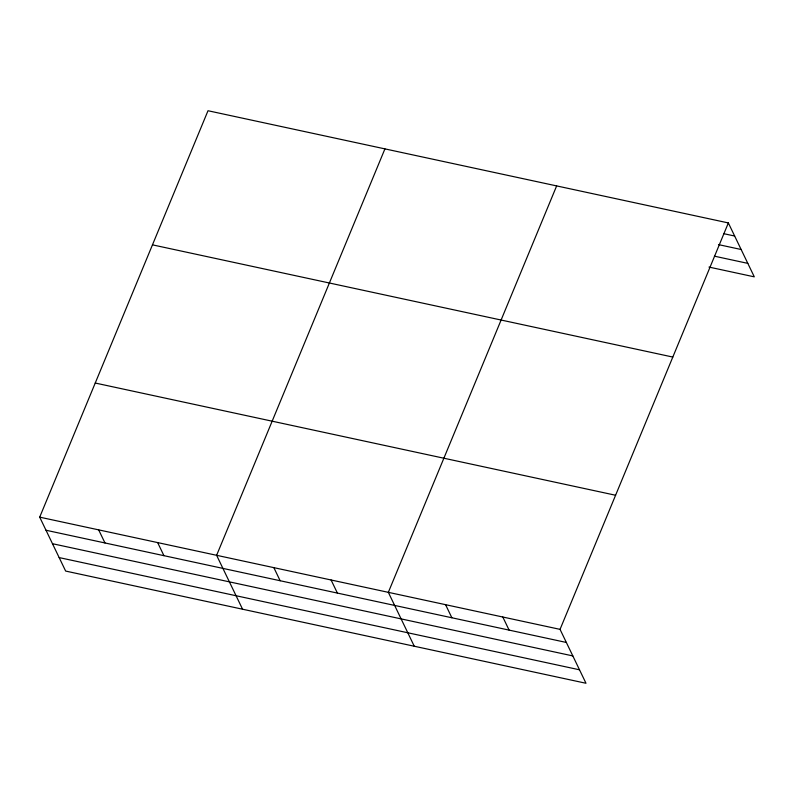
<?xml version="1.0" encoding="UTF-8"?>
<svg xmlns="http://www.w3.org/2000/svg" width="794" height="794" viewBox="0 0 794 794"><rect width="100%" height="100%" fill="white"/><g stroke="black" fill="none" stroke-linecap="round" stroke-linejoin="round"><path stroke-width="1.19" d="M728.356 222.935L560.048 629.364L585.992 683.267L65.644 571.065L39.7 517.152L208.008 110.733L728.356 222.935L754.3 276.848L708.982 267.072M384.931 148.885L216.613 555.304L242.557 609.206M556.644 185.915L388.335 592.334L414.269 646.237M723.92 233.714L734.658 236.026M718.481 244.612L741.139 249.495M714.431 256.174L747.819 263.37M152.468 244.85L672.816 357.062M95.24 383.036L615.588 495.248M39.7 517.152L560.048 629.364M46.002 530.243L566.34 642.455M52.483 543.711L572.831 655.923M59.163 557.587L579.501 669.799M502.81 617.017L509.103 630.108M445.573 604.681L451.865 617.762M331.098 579.997L337.39 593.078M273.861 567.65L280.153 580.742M157.649 542.59L163.941 555.681M98.674 529.876L104.967 542.957"/></g></svg>
